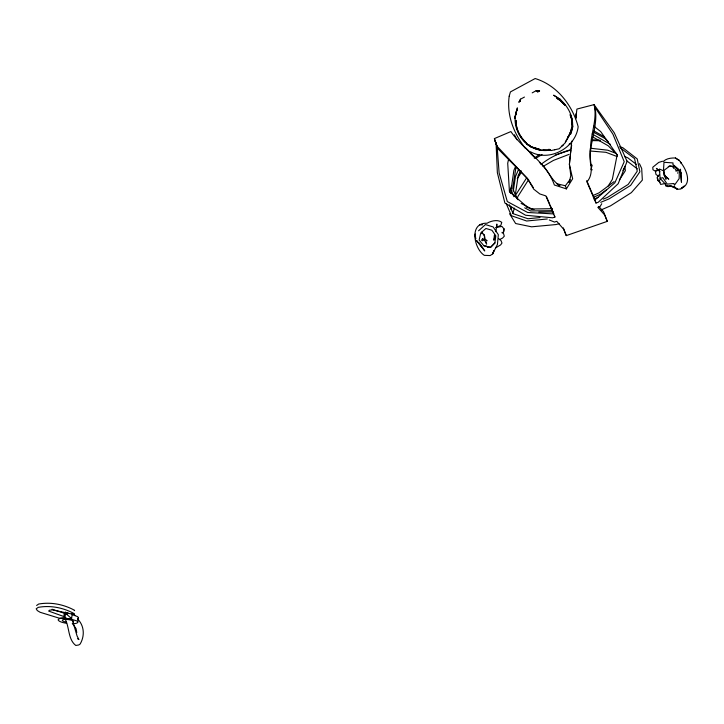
<?xml version="1.0" encoding="UTF-8"?>
<svg xmlns="http://www.w3.org/2000/svg" width="724" height="724" viewBox="0 0 724 724"><rect width="100%" height="100%" fill="white"/><g stroke="black" fill="none" stroke-linecap="round" stroke-linejoin="round"><path stroke-width="1.09" d="M70.843 618.785L71.006 617.834L70.11 619.147L64.816 618.251L64.961 613.083L66.327 613.101L66.807 614.414L71.604 618.595L72.237 613.554M64.961 613.083L64.644 618.015M570.159 156.067L569.408 164.339L570.811 175.615L569.118 182.557L570.105 180.629M494.392 235.083L493.877 240.232L494.972 235.861M575.815 118.691L576.901 109.08L594.042 104.636L614.305 132.845L627.093 161.38L618.187 183.706L598.232 202.286L596.006 203.046L586.938 181.887C595.644 171.968 587.951 158.954 590.558 147.461C590.838 133.162 597.581 118.799 594.042 104.636M52.038 609.246L64.291 613.237L63.884 616.54L48.653 611.065L49.513 610.214L52.309 609.88L71.061 613.843L74.183 613.617C63.359 607.689 50.472 605.119 38.236 607.355L36.2 608.784L37.286 610.567L40.11 612.278L59.268 618.187L64.59 617.699M65.395 611.979L65.305 612.703L66.4 613.436M66.807 614.414L66.327 613.101M65.739 618.749L65.83 618.015M67.495 614.441L67.748 612.423M67.975 619.183L68.065 618.45M70.11 619.147L70.201 618.423M77.803 622.006L78.355 617.626M494.917 242.911L495.822 235.852L491.886 230.232L485.922 228.476L480.754 233.001L479.134 240.006L483.795 245.68L490.474 247.499L494.917 242.911L490.419 247.454L483.777 245.662M571.779 141.135L569.39 164.429L572.657 178.765L566.385 188.892L554.358 185.009C546.674 162.366 523.904 150.556 510.891 131.569L494.411 138.583L496.13 144.492L497.352 172.692L504.89 203.019L525.588 215.245L552.674 217.806L554.91 217.046L554.403 215.49M570.403 153.95L570.874 150.71M571.191 148.547L571.661 145.298M513.307 190.955L515.461 176.584L518.565 169.443M495.868 231.725L496.845 224.06L496.845 226.585M508.664 158.864L507.714 163.226L509.434 191.579L527.497 207.272M572.358 125.143L571.987 119.578L570.349 114.492C574.747 124.338 570.078 134.492 565.073 142.981L559.19 148.773L551.027 150.583L548.801 149.253L550.548 149.977C532.565 153.823 515.461 138.013 516.004 120.293C515.651 128.791 520.158 136.899 526.14 142.637M677.664 173.217L677.791 172.674M493.886 250.667L493.089 253.626L490.184 255.572L484.32 255.346C473.903 248.703 468.709 222.386 487.053 223.236C490.999 220.874 497.895 219.164 501.759 222.358L500.863 225.291L496.058 227.644M572.349 122.582L572.648 126.926L570.494 134.32C576.286 121.795 569.516 107.016 559.444 98.88L564.738 105.016M509.696 192.204L511.551 185.914M510.854 209.399L511.506 207.236M512.791 213.426L514.384 208.132M517.262 198.584L517.904 196.466L528.665 179.543M510.755 193.543L511.714 190.403M570.44 132.564L567.444 138.194L569.725 134.773L571.336 129.777L570.005 133.786L567.444 138.194M520.565 99.152L518.963 102.165L520.565 99.152L524.447 97.061M493.768 250.712L492.628 253.807L497.433 244.486L498.338 234.694L493.18 226.956L485.442 224.558L478.6 230.766M660.026 179.362L659.229 181.407L660.677 184.403L664.161 183.724M520.619 170.556L518.049 176.511L515.289 194.964L518.049 199.761M515.624 166.402L513.877 170.366L511.081 189.76L513.931 196.702M516.61 166.936L515.687 168.973L512.71 188.303L516.945 198.765M622.866 170.728L624.215 167.859M487.46 247.119L489.65 247.391M565.308 141.995L568.186 136.936M601.735 203.734L600.06 206.548L597.825 207.308L604.676 214.992L607.273 221.363L566.268 235.617L563.67 229.246L556.738 221.309L554.503 222.069L549.272 219.969M608.169 186.041L612.35 179.353L617.156 154.864L600.676 131.56L593.834 126.166M515.352 195.516L526.511 178.068M74.346 610.685L74.59 610.314C63.775 604.377 50.888 601.816 38.653 604.042L36.616 605.481M518.203 175.57L521.226 170.864M619.418 179.905L625.373 170.674L624.794 166.312M517.262 178.629L521.479 172.222M658.994 174.918L657.102 177.57L657.835 180.52L660.197 182.285M566.385 188.892L565.372 185.769L570.059 179.48M656.623 170.366L655.455 171.606L655.953 174.412L658.342 176.149M486.22 246.685L486.718 246.169M534.276 158.194L539.489 154.447M596.006 203.046L594.983 199.933L614.866 182.783L624.215 161.733L612.929 134.175L594.884 107.197C599.092 126.573 587.173 146.049 590.884 165.669M502.185 232.992L503.814 231.653L503.814 228.684L501.94 226.422L496.04 227.463M535.588 158.42L542.059 154.529M561.643 146.257L563.299 144.981M663.347 161.398C666.523 158.375 671.193 157.877 675.401 157.977L679.293 160.475L681.302 163.153L680.433 162.158C686.053 168.728 692.796 183.769 681.221 188.367L684.298 186.068L680.786 189.027L677.393 189.299L674.153 186.864L677.574 189.263L670.089 185.751L674.84 187.027L666.668 185.525L660.089 178.357L659.437 169.027L663.456 170.755L666.044 179.29L664.107 174.955M614.079 181.643L599.019 192.865L592.856 195.561M606.576 189.688L600.467 194.231L593.327 197.353M540.955 164.457C549.733 157.47 559.806 152.71 570.575 149.796M495.714 247.843L500.619 244.911L501.976 243.047L500.963 240.504L498.655 238.676M543.054 166.475L553.426 160.411L569.046 154.384M532.203 92.862L536.077 90.762L539.579 91.007L536.077 90.762M499.469 239.626L502.556 238.078L504.302 236.196L503.406 233.128L502.058 232.368M594.051 199.191L598.069 197.326M601.237 209.86L610.432 205.888L631.355 192.629L642.342 180.104L641.681 168.439L639.455 163.678M603.237 199.145L607.418 197.426L628.179 184.421L637.247 171.181L634.568 158.628L620.079 147.66M600.748 202.313L609.092 198.874L630.613 185.398L639.889 171.76L637.22 158.9L622.884 147.768L619.816 146.619M555.272 155.036L571.028 149.904M675.673 170.982L677.773 170.276M659.238 170.185L655.093 171.036L652.967 169.742L652.776 167.253L658.713 162.42L662.505 161.235M569.154 144.13L571.146 143.533M554.457 149.759L554.955 149.615M668.27 166.52L670.324 165.95M559.172 223.725L555.951 224.558L531.579 226.82L515.633 223.526L509.551 213.716M660.089 178.357L662.822 177.67L667.211 184.095L673.954 183.516L674.397 185.272L679.148 178.647L679.356 169.841L672.904 164.448L673.021 162.909L663.989 162.294L663.456 170.755L669.827 166.013L674.524 166.792M479.731 224.838L482.546 224.793M670.677 186.204L667.917 186.62L665.799 186.032L665.057 183.407M481.596 233.662L482.754 233.508M547.29 218.983L526.665 221.01L511.452 215.761L506.302 203.752M540.014 217.571L527.968 218.748L513.153 213.689L509.424 204.865M552.53 208.693L531.688 208.983L521.108 203.417M552.204 210.666L530.611 210.965L524.683 207.824M538.774 212.096L553.208 211.987M64.87 613.816L66.237 613.834M592.214 140.601L599.888 140.727M66.49 618.305L59.549 618.495L58.083 619.889L59.115 621.029A9.883 2.489 7.1 0 0 66.599 623.301M70.916 618.558L71.604 618.595M64.291 613.237L67.359 613.409M542.819 149.506L550.548 149.977M592.377 139.741L600.151 140.266M590.214 151.026L605.997 152.312L617.156 156.574M590.612 148.239L607.807 150.212L616.178 153.379M590.612 164.945L592.16 165.162L591.019 169.452L592.295 169.823M69.595 618.685L76.835 620.93A9.883 2.489 7.1 0 1 72.246 623.744M556.666 183.706L565.372 185.769M72.264 614.649L77.387 616.549A9.883 2.489 7.1 0 1 77.812 618.513M533.778 147.949L541.262 150.13C523.352 148.266 510.239 126.953 516.782 110.102L514.873 118.338L517.379 107.876L515.334 115.921L515.425 118.148M526.629 207.227L533.995 209.598M533.28 147.443L539.498 149.307L532.312 147.099M529.371 208.376L532.529 209.553M624.541 156.556L627.681 157.742L636.432 164.429M526.61 144.121L530.393 146.583L535.117 148.366M557.896 184.783L559.969 185.67C550.665 180.321 548.05 168.801 539.389 162.466M530.393 146.583L531.642 147.171M593.499 132.166L605.092 138.537L608.151 141.56M593.644 130.754L604.449 136.863M592.169 133.958L610.305 144.284M592.594 136.836L608.232 145.805L617.463 155.017M77.513 638.722L78.916 639.536L77.097 636.07L72.5 620.54M675.401 157.977L679.293 160.475L678.578 160.013M560.059 99.315L553.661 95.188L560.684 99.749M528.339 144.501L529.932 145.542M626.993 160.99L637.292 168.864M664.351 175.742L668.804 179.181L664.008 174.819M658.559 170.131L656.378 168.384L659.89 171.688M530.276 153.226L534.828 157.841M675.003 168.855L677.221 171.19M675.148 166.764L681.528 173.679L680.678 172.565L681.474 182.267L680.47 169.181M598.848 206.476L603.599 211.806L607.273 221.363M482.845 248.296L476.455 240.413L484.754 250.947L479.252 242.911M73.504 613.563L74.862 615.373M77.586 618.984C84.364 625.708 84.889 635.916 80.156 644.016L78.78 644.966L75.794 645.464C68.101 639.627 69.432 627.545 65.377 619.491M72.481 623.337L76.083 628.713L76.771 632.559M671.981 165.823L673.935 168.52L673.836 165.959M481.831 232.024L483.994 235.282M533.244 187.489L527.515 178.538L497.705 148.556L495.252 141.144L497.116 146.275L499.126 172.946L507.307 201.562L527.66 212.485L553.896 213.933L550.149 205.182M514.429 134.755L516.918 139.732M586.702 180.602L594.983 199.933M546.394 196.439L549.724 204.213M554.91 217.046L545.842 195.887L539.823 193.951L533.733 189.163L527.488 178.701L496.782 145.931L494.411 138.583M563.335 227.879L566.268 235.617M570.059 114.854L571.842 120.121M663.618 171.823L663.935 173.977M572.304 124.012L572.648 126.926M572.313 122.465L572.594 127.587M663.899 170.918L664.053 173.95M575.861 113.831L576.06 117.84M66.101 622.124A5.692 1.43 7.1 0 1 62.87 621.011A5.692 1.43 7.1 0 1 65.522 619.391A5.692 1.43 7.1 0 1 71.739 620.35A5.692 1.43 7.1 0 1 73.314 622.088M509.198 96.165C506.538 115.134 513.696 133.162 525.09 147.958L525.027 147.262L530.393 152.574L530.629 151.85C549.444 162.221 575.743 147.895 578.159 126.736C572.566 105.324 556.964 85.142 535.163 78.536L510.42 91.921L509.198 96.165M503.814 228.684L503.569 231.191L503.814 228.684M475.025 234.857L475.695 238.974L475.27 233.988L475.025 234.857M520.339 100.31L520.185 101.532L520.339 100.31M66.554 618.45L69.079 618.848L66.554 618.45M482.655 238.694L481.523 240.151L482.754 240.757L484.501 239.373L484.338 234.784L485.125 239.173L487.161 240.694L485.478 241.237L486.691 244.115L484.329 239.762L482.655 238.694M560.394 100.527L556.756 98.256L561.109 101.107L560.394 100.527L564.883 104.944L560.394 100.527M537.887 91.948L537.009 91.287L537.887 91.948M657.835 180.52L657.528 178.041L657.835 180.52"/></g></svg>
